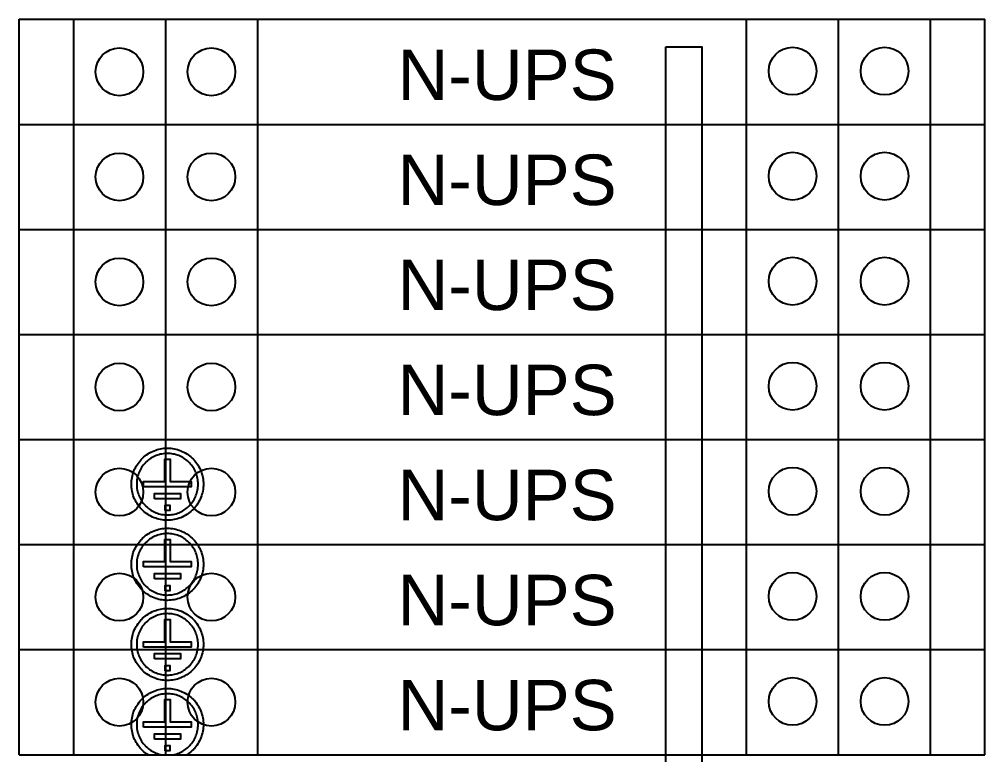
# Paper-space layout '2 DOOR PANEL LAYOUT - A1 Sheet' of a CAD drawing. Extents: x 50 to 825, y 22 to 486.
# Drawn here: x 425.94 to 435.51, y 311.09 to 318.38 of the extents above; entities that cross this region are included whole.
import ezdxf
from ezdxf.enums import TextEntityAlignment as Align

# ---------------------------------------------------------------- set-up
doc = ezdxf.new("R2010")
doc.units = 0
doc.layers.add('N-EQPM', color=3, linetype='Continuous', lineweight=25)
doc.styles.add('_CGS_2-5_NOTES', font='arial.ttf', dxfattribs={"height": 2.5})

psp = doc.layouts.new('2 DOOR PANEL LAYOUT - A1 Sheet')

# ---------------------------------------------------------------- linework, layer by layer
at = {"layer": 'N-EQPM', "ltscale": 10}
for p, q in [((425.9429, 317.339), (425.9429, 318.3801)), ((425.9429, 318.3801), (435.5084, 318.3801)), ((433.1496, 317.339), (433.1496, 318.3801)), ((434.0606, 317.339), (434.0606, 318.3801)), ((434.9716, 317.339), (434.9716, 318.3801)), ((435.5084, 317.339), (435.5084, 318.3801)), ((425.9429, 317.339), (435.5084, 317.339)), ((425.9429, 316.2978), (425.9429, 317.339)), ((425.9429, 317.339), (435.5084, 317.339)), ((433.1496, 316.2978), (433.1496, 317.339)), ((434.0606, 316.2978), (434.0606, 317.339)), ((434.9716, 316.2978), (434.9716, 317.339)), ((435.5084, 316.2978), (435.5084, 317.339)), ((425.9429, 316.2978), (435.5084, 316.2978)), ((425.9429, 315.2567), (425.9429, 316.2978)), ((425.9429, 316.2978), (435.5084, 316.2978)), ((433.1496, 315.2567), (433.1496, 316.2978)), ((434.0606, 315.2567), (434.0606, 316.2978)), ((434.9716, 315.2567), (434.9716, 316.2978)), ((435.5084, 315.2567), (435.5084, 316.2978)), ((425.9429, 315.2567), (435.5084, 315.2567)), ((425.9429, 314.2155), (425.9429, 315.2567)), ((425.9429, 315.2567), (435.5084, 315.2567)), ((433.1496, 314.2155), (433.1496, 315.2567)), ((434.0606, 314.2155), (434.0606, 315.2567)), ((434.9716, 314.2155), (434.9716, 315.2567)), ((435.5084, 314.2155), (435.5084, 315.2567)), ((425.9429, 314.2155), (435.5084, 314.2155)), ((425.9429, 313.1744), (425.9429, 314.2155)), ((425.9429, 314.2155), (435.5084, 314.2155)), ((433.1496, 313.1744), (433.1496, 314.2155)), ((434.0606, 313.1744), (434.0606, 314.2155)), ((434.9716, 313.1744), (434.9716, 314.2155)), ((435.5084, 313.1744), (435.5084, 314.2155)), ((425.9429, 313.1744), (435.5084, 313.1744)), ((425.9429, 312.1333), (425.9429, 313.1744)), ((425.9429, 313.1744), (435.5084, 313.1744)), ((433.1496, 312.1333), (433.1496, 313.1744)), ((434.0606, 312.1333), (434.0606, 313.1744)), ((434.9716, 312.1333), (434.9716, 313.1744)), ((435.5084, 312.1333), (435.5084, 313.1744)), ((425.9429, 311.0921), (425.9429, 312.1333)), ((425.9429, 312.1333), (435.5084, 312.1333)), ((425.9429, 312.1333), (435.5084, 312.1333)), ((433.1496, 311.0921), (433.1496, 312.1333)), ((434.0606, 311.0921), (434.0606, 312.1333)), ((434.9716, 311.0921), (434.9716, 312.1333)), ((435.5084, 311.0921), (435.5084, 312.1333)), ((425.9429, 311.0921), (435.5084, 311.0921))]:
    psp.add_line(p, q, dxfattribs=at)
at = {"layer": 'N-EQPM'}
for p, q in [((426.4798, 318.3801), (426.4798, 317.339)), ((427.3908, 318.3801), (427.3908, 317.339)), ((428.3018, 318.3801), (428.3018, 317.339)), ((426.4798, 317.339), (426.4798, 316.2978)), ((427.3908, 317.339), (427.3908, 316.2978)), ((428.3018, 317.339), (428.3018, 316.2978)), ((426.4798, 316.2978), (426.4798, 315.2567)), ((427.3908, 316.2978), (427.3908, 315.2567)), ((428.3018, 316.2978), (428.3018, 315.2567)), ((426.4798, 315.2567), (426.4798, 314.2155)), ((427.3908, 315.2567), (427.3908, 314.2155)), ((428.3018, 315.2567), (428.3018, 314.2155)), ((426.4798, 314.2155), (426.4798, 313.1744)), ((427.3908, 314.2155), (427.3908, 313.1744)), ((428.3018, 314.2155), (428.3018, 313.1744)), ((426.4798, 313.1744), (426.4798, 312.1333)), ((427.3908, 313.1744), (427.3908, 312.1333)), ((428.3018, 313.1744), (428.3018, 312.1333)), ((426.4798, 312.1333), (426.4798, 311.0921)), ((427.3908, 312.1333), (427.3908, 311.0921)), ((428.3018, 312.1333), (428.3018, 311.0921))]:
    psp.add_line(p, q, dxfattribs=at)
psp.add_lwpolyline([(432.3502, 318.1082), (432.7056, 318.1082), (432.7056, 306.069), (432.3502, 306.069)], close=True, dxfattribs=at)
at = {"layer": 'N-EQPM', "linetype": 'Continuous'}
for points in [[(427.4942, 313.4257), (427.4777, 313.4221), (427.4611, 313.4194), (427.4443, 313.4174), (427.4274, 313.4162), (427.4103, 313.4158), (427.3933, 313.4162), (427.3764, 313.4174), (427.3596, 313.4194), (427.3429, 313.4221), (427.3265, 313.4257), (427.3102, 313.4301), (427.2941, 313.4352), (427.2783, 313.4411), (427.2628, 313.4477), (427.2476, 313.4551), (427.2327, 313.4632), (427.2182, 313.472), (427.2041, 313.4815), (427.1905, 313.4917), (427.1773, 313.5025), (427.1647, 313.514), (427.1526, 313.526), (427.1515, 313.5271), (427.1401, 313.5398), (427.1293, 313.5529), (427.1191, 313.5665), (427.1096, 313.5806), (427.1008, 313.5951), (427.0926, 313.61), (427.0853, 313.6252), (427.0786, 313.6408), (427.0727, 313.6566), (427.0676, 313.6726), (427.0633, 313.6889), (427.0597, 313.7054), (427.0569, 313.722), (427.0549, 313.7388), (427.0537, 313.7558), (427.0533, 313.7728), (427.0537, 313.7898), (427.0549, 313.8067), (427.0569, 313.8235), (427.0597, 313.8402), (427.0633, 313.8567), (427.0676, 313.873), (427.0727, 313.889), (427.0786, 313.9048), (427.0853, 313.9204), (427.0926, 313.9356), (427.1008, 313.9505), (427.1096, 313.965), (427.1191, 313.9791), (427.1293, 313.9927), (427.1401, 314.0059), (427.1515, 314.0185), (427.1526, 314.0197), (427.1647, 314.0317), (427.1774, 314.0432), (427.1905, 314.054), (427.2042, 314.0642), (427.2182, 314.0737), (427.2327, 314.0825), (427.2476, 314.0906), (427.2628, 314.098), (427.2783, 314.1047), (427.2942, 314.1105), (427.3102, 314.1157), (427.3265, 314.12), (427.343, 314.1236), (427.3596, 314.1264), (427.3764, 314.1284), (427.3933, 314.1296), (427.4103, 314.13), (427.4274, 314.1296), (427.4443, 314.1284), (427.4611, 314.1264), (427.4777, 314.1236), (427.4942, 314.12), (427.5104, 314.1157), (427.5265, 314.1105), (427.5423, 314.1047), (427.5578, 314.098), (427.573, 314.0906), (427.5879, 314.0825), (427.6024, 314.0737), (427.6165, 314.0642), (427.6301, 314.054), (427.6433, 314.0432), (427.6559, 314.0317), (427.668, 314.0197), (427.6691, 314.0186), (427.6805, 314.0059), (427.6913, 313.9928), (427.7015, 313.9791), (427.711, 313.965), (427.7198, 313.9505), (427.7279, 313.9356), (427.7353, 313.9204), (427.742, 313.9049), (427.7478, 313.8891), (427.753, 313.873), (427.7573, 313.8567), (427.7609, 313.8402), (427.7637, 313.8235), (427.7657, 313.8067), (427.7669, 313.7898), (427.7673, 313.7728), (427.7669, 313.7557), (427.7657, 313.7388), (427.7637, 313.722), (427.7609, 313.7054), (427.7573, 313.6889), (427.753, 313.6726), (427.7478, 313.6565), (427.742, 313.6407), (427.7353, 313.6252), (427.7279, 313.61), (427.7198, 313.5951), (427.711, 313.5806), (427.7015, 313.5665), (427.6913, 313.5529), (427.6805, 313.5397), (427.6691, 313.5271), (427.668, 313.526), (427.6559, 313.514), (427.6433, 313.5025), (427.6302, 313.4917), (427.6165, 313.4815), (427.6024, 313.472), (427.5879, 313.4632), (427.5731, 313.4551), (427.5579, 313.4477), (427.5423, 313.4411), (427.5265, 313.4352), (427.5105, 313.4301)], [(427.4957, 313.4806), (427.5094, 313.485), (427.5229, 313.49), (427.5362, 313.4957), (427.5492, 313.502), (427.5618, 313.5089), (427.5742, 313.5164), (427.5862, 313.5245), (427.5978, 313.5332), (427.6091, 313.5424), (427.6198, 313.5522), (427.6301, 313.5625), (427.631, 313.5633), (427.6407, 313.5741), (427.65, 313.5853), (427.6587, 313.597), (427.6668, 313.609), (427.6743, 313.6213), (427.6812, 313.634), (427.6875, 313.647), (427.6932, 313.6602), (427.6982, 313.6737), (427.7026, 313.6874), (427.7063, 313.7013), (427.7093, 313.7153), (427.7117, 313.7295), (427.7134, 313.7438), (427.7144, 313.7583), (427.7148, 313.7728), (427.7144, 313.7873), (427.7134, 313.8018), (427.7117, 313.8161), (427.7093, 313.8303), (427.7063, 313.8444), (427.7026, 313.8583), (427.6982, 313.872), (427.6932, 313.8855), (427.6875, 313.8988), (427.6812, 313.9118), (427.6743, 313.9245), (427.6668, 313.9368), (427.6587, 313.9489), (427.65, 313.9605), (427.6408, 313.9717), (427.631, 313.9825), (427.6301, 313.9835), (427.6198, 313.9938), (427.609, 314.0036), (427.5978, 314.0128), (427.5861, 314.0215), (427.5741, 314.0296), (427.5618, 314.0371), (427.5491, 314.044), (427.5361, 314.0503), (427.5229, 314.056), (427.5094, 314.061), (427.4957, 314.0654), (427.4818, 314.0691), (427.4678, 314.0721), (427.4536, 314.0745), (427.4393, 314.0762), (427.4248, 314.0772), (427.4103, 314.0776), (427.3958, 314.0772), (427.3814, 314.0762), (427.3671, 314.0745), (427.3529, 314.0721), (427.3388, 314.0691), (427.3249, 314.0654), (427.3113, 314.061), (427.2978, 314.056), (427.2845, 314.0503), (427.2715, 314.044), (427.2589, 314.0371), (427.2465, 314.0296), (427.2345, 314.0215), (427.2229, 314.0128), (427.2116, 314.0036), (427.2009, 313.9938), (427.1905, 313.9835), (427.1896, 313.9825), (427.1798, 313.9717), (427.1706, 313.9605), (427.1619, 313.9488), (427.1538, 313.9368), (427.1463, 313.9244), (427.1393, 313.9117), (427.1331, 313.8987), (427.1274, 313.8855), (427.1224, 313.872), (427.118, 313.8583), (427.1143, 313.8444), (427.1112, 313.8303), (427.1089, 313.8161), (427.1072, 313.8017), (427.1061, 313.7873), (427.1058, 313.7728), (427.1061, 313.7583), (427.1072, 313.7439), (427.1089, 313.7295), (427.1112, 313.7154), (427.1143, 313.7013), (427.118, 313.6874), (427.1224, 313.6737), (427.1274, 313.6603), (427.1331, 313.647), (427.1394, 313.634), (427.1463, 313.6214), (427.1538, 313.609), (427.1619, 313.597), (427.1706, 313.5854), (427.1798, 313.5741), (427.1896, 313.5634), (427.1905, 313.5625), (427.2008, 313.5522), (427.2116, 313.5424), (427.2228, 313.5332), (427.2344, 313.5245), (427.2464, 313.5164), (427.2588, 313.5089), (427.2715, 313.502), (427.2845, 313.4957), (427.2977, 313.49), (427.3112, 313.485), (427.3249, 313.4806), (427.3388, 313.4769), (427.3529, 313.4739), (427.3671, 313.4715), (427.3814, 313.4698), (427.3958, 313.4688), (427.4103, 313.4684), (427.4249, 313.4688), (427.4393, 313.4698), (427.4536, 313.4715), (427.4678, 313.4739), (427.4819, 313.4769)], [(427.175, 313.7465), (427.175, 313.7994), (427.384, 313.7994), (427.384, 314.0199), (427.4367, 314.0199), (427.4367, 313.7994), (427.6457, 313.7994), (427.6457, 313.7465)], [(427.281, 313.629), (427.281, 313.6818), (427.5399, 313.6818), (427.5399, 313.629)], [(427.3869, 313.5113), (427.3869, 313.5637), (427.4339, 313.5637), (427.4339, 313.5113)], [(427.4942, 312.6318), (427.4777, 312.6283), (427.4611, 312.6255), (427.4443, 312.6235), (427.4274, 312.6223), (427.4103, 312.6219), (427.3933, 312.6223), (427.3764, 312.6235), (427.3596, 312.6255), (427.3429, 312.6283), (427.3265, 312.6318), (427.3102, 312.6362), (427.2941, 312.6413), (427.2783, 312.6472), (427.2628, 312.6538), (427.2476, 312.6612), (427.2327, 312.6693), (427.2182, 312.6781), (427.2041, 312.6877), (427.1905, 312.6978), (427.1773, 312.7087), (427.1647, 312.7201), (427.1526, 312.7321), (427.1515, 312.7332), (427.1401, 312.7459), (427.1293, 312.759), (427.1191, 312.7727), (427.1096, 312.7868), (427.1008, 312.8013), (427.0926, 312.8161), (427.0853, 312.8314), (427.0786, 312.8469), (427.0727, 312.8627), (427.0676, 312.8788), (427.0633, 312.8951), (427.0597, 312.9115), (427.0569, 312.9282), (427.0549, 312.945), (427.0537, 312.9619), (427.0533, 312.9789), (427.0537, 312.9959), (427.0549, 313.0129), (427.0569, 313.0297), (427.0597, 313.0463), (427.0633, 313.0628), (427.0676, 313.0791), (427.0727, 313.0952), (427.0786, 313.111), (427.0853, 313.1265), (427.0926, 313.1417), (427.1008, 313.1566), (427.1096, 313.1711), (427.1191, 313.1852), (427.1293, 313.1989), (427.1401, 313.212), (427.1515, 313.2247), (427.1526, 313.2258), (427.1647, 313.2379), (427.1774, 313.2493), (427.1905, 313.2601), (427.2042, 313.2703), (427.2182, 313.2798), (427.2327, 313.2887), (427.2476, 313.2968), (427.2628, 313.3041), (427.2783, 313.3108), (427.2942, 313.3167), (427.3102, 313.3218), (427.3265, 313.3261), (427.343, 313.3297), (427.3596, 313.3325), (427.3764, 313.3345), (427.3933, 313.3357), (427.4103, 313.3361), (427.4274, 313.3357), (427.4443, 313.3345), (427.4611, 313.3325), (427.4777, 313.3297), (427.4942, 313.3261), (427.5104, 313.3218), (427.5265, 313.3167), (427.5423, 313.3108), (427.5578, 313.3042), (427.573, 313.2968), (427.5879, 313.2887), (427.6024, 313.2798), (427.6165, 313.2703), (427.6301, 313.2602), (427.6433, 313.2493), (427.6559, 313.2379), (427.668, 313.2258), (427.6691, 313.2247), (427.6805, 313.2121), (427.6913, 313.1989), (427.7015, 313.1853), (427.711, 313.1712), (427.7198, 313.1567), (427.7279, 313.1418), (427.7353, 313.1266), (427.742, 313.111), (427.7478, 313.0952), (427.753, 313.0791), (427.7573, 313.0628), (427.7609, 313.0463), (427.7637, 313.0297), (427.7657, 313.0129), (427.7669, 312.9959), (427.7673, 312.9789), (427.7669, 312.9619), (427.7657, 312.945), (427.7637, 312.9282), (427.7609, 312.9115), (427.7573, 312.895), (427.753, 312.8787), (427.7478, 312.8627), (427.742, 312.8469), (427.7353, 312.8313), (427.7279, 312.8161), (427.7198, 312.8012), (427.711, 312.7867), (427.7015, 312.7726), (427.6913, 312.759), (427.6805, 312.7459), (427.6691, 312.7332), (427.668, 312.7321), (427.6559, 312.7201), (427.6433, 312.7086), (427.6302, 312.6978), (427.6165, 312.6876), (427.6024, 312.6781), (427.5879, 312.6693), (427.5731, 312.6612), (427.5579, 312.6538), (427.5423, 312.6472), (427.5265, 312.6413), (427.5105, 312.6362)], [(427.4957, 312.6867), (427.5094, 312.6911), (427.5229, 312.6961), (427.5362, 312.7018), (427.5492, 312.7081), (427.5618, 312.715), (427.5742, 312.7225), (427.5862, 312.7306), (427.5978, 312.7393), (427.6091, 312.7486), (427.6198, 312.7583), (427.6301, 312.7686), (427.631, 312.7695), (427.6407, 312.7802), (427.65, 312.7915), (427.6587, 312.8031), (427.6668, 312.8151), (427.6743, 312.8275), (427.6812, 312.8401), (427.6875, 312.8531), (427.6932, 312.8664), (427.6982, 312.8799), (427.7026, 312.8935), (427.7063, 312.9074), (427.7093, 312.9215), (427.7117, 312.9357), (427.7134, 312.95), (427.7144, 312.9644), (427.7148, 312.9789), (427.7144, 312.9934), (427.7134, 313.0079), (427.7117, 313.0222), (427.7093, 313.0364), (427.7063, 313.0505), (427.7026, 313.0644), (427.6982, 313.0781), (427.6932, 313.0916), (427.6875, 313.1049), (427.6812, 313.1179), (427.6743, 313.1306), (427.6668, 313.143), (427.6587, 313.155), (427.65, 313.1666), (427.6408, 313.1779), (427.631, 313.1886), (427.6301, 313.1897), (427.6198, 313.1999), (427.609, 313.2097), (427.5978, 313.2189), (427.5861, 313.2276), (427.5741, 313.2357), (427.5618, 313.2432), (427.5491, 313.2502), (427.5361, 313.2565), (427.5229, 313.2621), (427.5094, 313.2671), (427.4957, 313.2715), (427.4818, 313.2752), (427.4678, 313.2783), (427.4536, 313.2806), (427.4393, 313.2823), (427.4248, 313.2834), (427.4103, 313.2837), (427.3958, 313.2834), (427.3814, 313.2823), (427.3671, 313.2806), (427.3529, 313.2783), (427.3388, 313.2752), (427.3249, 313.2715), (427.3113, 313.2671), (427.2978, 313.2621), (427.2845, 313.2564), (427.2715, 313.2502), (427.2589, 313.2432), (427.2465, 313.2357), (427.2345, 313.2276), (427.2229, 313.2189), (427.2116, 313.2097), (427.2009, 313.1999), (427.1905, 313.1896), (427.1896, 313.1886), (427.1798, 313.1778), (427.1706, 313.1666), (427.1619, 313.155), (427.1538, 313.1429), (427.1463, 313.1306), (427.1393, 313.1179), (427.1331, 313.1049), (427.1274, 313.0916), (427.1224, 313.0781), (427.118, 313.0644), (427.1143, 313.0505), (427.1112, 313.0364), (427.1089, 313.0222), (427.1072, 313.0079), (427.1061, 312.9934), (427.1058, 312.9789), (427.1061, 312.9644), (427.1072, 312.95), (427.1089, 312.9357), (427.1112, 312.9215), (427.1143, 312.9074), (427.118, 312.8936), (427.1224, 312.8799), (427.1274, 312.8664), (427.1331, 312.8532), (427.1394, 312.8402), (427.1463, 312.8275), (427.1538, 312.8151), (427.1619, 312.8031), (427.1706, 312.7915), (427.1798, 312.7803), (427.1896, 312.7695), (427.1905, 312.7686), (427.2008, 312.7583), (427.2116, 312.7486), (427.2228, 312.7393), (427.2344, 312.7306), (427.2464, 312.7225), (427.2588, 312.715), (427.2715, 312.7081), (427.2845, 312.7018), (427.2977, 312.6961), (427.3112, 312.6911), (427.3249, 312.6867), (427.3388, 312.683), (427.3529, 312.68), (427.3671, 312.6776), (427.3814, 312.6759), (427.3958, 312.6749), (427.4103, 312.6745), (427.4249, 312.6749), (427.4393, 312.6759), (427.4536, 312.6776), (427.4678, 312.68), (427.4819, 312.683)], [(427.175, 312.9527), (427.175, 313.0055), (427.384, 313.0055), (427.384, 313.2261), (427.4367, 313.2261), (427.4367, 313.0055), (427.6457, 313.0055), (427.6457, 312.9527)], [(427.281, 312.8351), (427.281, 312.888), (427.5399, 312.888), (427.5399, 312.8351)], [(427.3869, 312.7174), (427.3869, 312.7698), (427.4339, 312.7698), (427.4339, 312.7174)], [(427.4942, 311.838), (427.4777, 311.8344), (427.4611, 311.8316), (427.4443, 311.8296), (427.4274, 311.8284), (427.4103, 311.828), (427.3933, 311.8284), (427.3764, 311.8296), (427.3596, 311.8316), (427.3429, 311.8344), (427.3265, 311.838), (427.3102, 311.8423), (427.2941, 311.8474), (427.2783, 311.8533), (427.2628, 311.86), (427.2476, 311.8673), (427.2327, 311.8755), (427.2182, 311.8843), (427.2041, 311.8938), (427.1905, 311.904), (427.1773, 311.9148), (427.1647, 311.9262), (427.1526, 311.9383), (427.1515, 311.9394), (427.1401, 311.952), (427.1293, 311.9652), (427.1191, 311.9788), (427.1096, 311.9929), (427.1008, 312.0074), (427.0926, 312.0223), (427.0853, 312.0375), (427.0786, 312.053), (427.0727, 312.0688), (427.0676, 312.0849), (427.0633, 312.1012), (427.0597, 312.1177), (427.0569, 312.1343), (427.0549, 312.1511), (427.0537, 312.168), (427.0533, 312.185), (427.0537, 312.2021), (427.0549, 312.219), (427.0569, 312.2358), (427.0597, 312.2524), (427.0633, 312.2689), (427.0676, 312.2852), (427.0727, 312.3013), (427.0786, 312.3171), (427.0853, 312.3327), (427.0926, 312.3479), (427.1008, 312.3628), (427.1096, 312.3773), (427.1191, 312.3914), (427.1293, 312.405), (427.1401, 312.4182), (427.1515, 312.4308), (427.1526, 312.432), (427.1647, 312.444), (427.1774, 312.4555), (427.1905, 312.4663), (427.2042, 312.4765), (427.2182, 312.486), (427.2327, 312.4948), (427.2476, 312.5029), (427.2628, 312.5103), (427.2783, 312.5169), (427.2942, 312.5228), (427.3102, 312.5279), (427.3265, 312.5323), (427.343, 312.5358), (427.3596, 312.5386), (427.3764, 312.5406), (427.3933, 312.5418), (427.4103, 312.5422), (427.4274, 312.5418), (427.4443, 312.5406), (427.4611, 312.5386), (427.4777, 312.5358), (427.4942, 312.5323), (427.5104, 312.5279), (427.5265, 312.5228), (427.5423, 312.5169), (427.5578, 312.5103), (427.573, 312.5029), (427.5879, 312.4948), (427.6024, 312.486), (427.6165, 312.4765), (427.6301, 312.4663), (427.6433, 312.4555), (427.6559, 312.444), (427.668, 312.432), (427.6691, 312.4308), (427.6805, 312.4182), (427.6913, 312.405), (427.7015, 312.3914), (427.711, 312.3773), (427.7198, 312.3628), (427.7279, 312.3479), (427.7353, 312.3327), (427.742, 312.3171), (427.7478, 312.3013), (427.753, 312.2852), (427.7573, 312.269), (427.7609, 312.2525), (427.7637, 312.2358), (427.7657, 312.219), (427.7669, 312.2021), (427.7673, 312.185), (427.7669, 312.168), (427.7657, 312.1511), (427.7637, 312.1343), (427.7609, 312.1176), (427.7573, 312.1012), (427.753, 312.0849), (427.7478, 312.0688), (427.742, 312.053), (427.7353, 312.0375), (427.7279, 312.0222), (427.7198, 312.0074), (427.711, 311.9929), (427.7015, 311.9788), (427.6913, 311.9651), (427.6805, 311.952), (427.6691, 311.9393), (427.668, 311.9383), (427.6559, 311.9262), (427.6433, 311.9148), (427.6302, 311.904), (427.6165, 311.8938), (427.6024, 311.8843), (427.5879, 311.8755), (427.5731, 311.8673), (427.5579, 311.86), (427.5423, 311.8533), (427.5265, 311.8474), (427.5105, 311.8423)], [(427.4957, 311.8929), (427.5094, 311.8972), (427.5229, 311.9023), (427.5362, 311.9079), (427.5492, 311.9142), (427.5618, 311.9211), (427.5742, 311.9287), (427.5862, 311.9368), (427.5978, 311.9455), (427.6091, 311.9547), (427.6198, 311.9644), (427.6301, 311.9747), (427.631, 311.9756), (427.6407, 311.9864), (427.65, 311.9976), (427.6587, 312.0092), (427.6668, 312.0212), (427.6743, 312.0336), (427.6812, 312.0463), (427.6875, 312.0593), (427.6932, 312.0725), (427.6982, 312.086), (427.7026, 312.0997), (427.7063, 312.1136), (427.7093, 312.1276), (427.7117, 312.1418), (427.7134, 312.1561), (427.7144, 312.1705), (427.7148, 312.185), (427.7144, 312.1996), (427.7134, 312.214), (427.7117, 312.2284), (427.7093, 312.2426), (427.7063, 312.2566), (427.7026, 312.2706), (427.6982, 312.2843), (427.6932, 312.2978), (427.6875, 312.311), (427.6812, 312.324), (427.6743, 312.3367), (427.6668, 312.3491), (427.6587, 312.3611), (427.65, 312.3728), (427.6408, 312.384), (427.631, 312.3948), (427.6301, 312.3958), (427.6198, 312.4061), (427.609, 312.4158), (427.5978, 312.4251), (427.5861, 312.4337), (427.5741, 312.4419), (427.5618, 312.4494), (427.5491, 312.4563), (427.5361, 312.4626), (427.5229, 312.4682), (427.5094, 312.4733), (427.4957, 312.4776), (427.4818, 312.4813), (427.4678, 312.4844), (427.4536, 312.4868), (427.4393, 312.4885), (427.4248, 312.4895), (427.4103, 312.4898), (427.3958, 312.4895), (427.3814, 312.4885), (427.3671, 312.4868), (427.3529, 312.4844), (427.3388, 312.4813), (427.3249, 312.4776), (427.3113, 312.4733), (427.2978, 312.4682), (427.2845, 312.4626), (427.2715, 312.4563), (427.2589, 312.4494), (427.2465, 312.4418), (427.2345, 312.4337), (427.2229, 312.4251), (427.2116, 312.4158), (427.2009, 312.406), (427.1905, 312.3958), (427.1896, 312.3947), (427.1798, 312.384), (427.1706, 312.3727), (427.1619, 312.3611), (427.1538, 312.3491), (427.1463, 312.3367), (427.1393, 312.324), (427.1331, 312.311), (427.1274, 312.2977), (427.1224, 312.2842), (427.118, 312.2705), (427.1143, 312.2566), (427.1112, 312.2426), (427.1089, 312.2283), (427.1072, 312.214), (427.1061, 312.1996), (427.1058, 312.185), (427.1061, 312.1705), (427.1072, 312.1561), (427.1089, 312.1418), (427.1112, 312.1276), (427.1143, 312.1136), (427.118, 312.0997), (427.1224, 312.086), (427.1274, 312.0725), (427.1331, 312.0593), (427.1394, 312.0463), (427.1463, 312.0336), (427.1538, 312.0213), (427.1619, 312.0093), (427.1706, 311.9976), (427.1798, 311.9864), (427.1896, 311.9756), (427.1905, 311.9747), (427.2008, 311.9645), (427.2116, 311.9547), (427.2228, 311.9455), (427.2344, 311.9368), (427.2464, 311.9287), (427.2588, 311.9211), (427.2715, 311.9142), (427.2845, 311.9079), (427.2977, 311.9023), (427.3112, 311.8972), (427.3249, 311.8929), (427.3388, 311.8892), (427.3529, 311.8861), (427.3671, 311.8837), (427.3814, 311.882), (427.3958, 311.881), (427.4103, 311.8807), (427.4249, 311.881), (427.4393, 311.882), (427.4536, 311.8837), (427.4678, 311.8861), (427.4819, 311.8892)], [(427.175, 312.1588), (427.175, 312.2116), (427.384, 312.2116), (427.384, 312.4322), (427.4367, 312.4322), (427.4367, 312.2116), (427.6457, 312.2116), (427.6457, 312.1588)], [(427.281, 312.0413), (427.281, 312.0941), (427.5399, 312.0941), (427.5399, 312.0413)], [(427.3869, 311.9236), (427.3869, 311.976), (427.4339, 311.976), (427.4339, 311.9236)], [(427.175, 311.3649), (427.175, 311.4178), (427.384, 311.4178), (427.384, 311.6383), (427.4367, 311.6383), (427.4367, 311.4178), (427.6457, 311.4178), (427.6457, 311.3649)], [(427.281, 311.2474), (427.281, 311.3002), (427.5399, 311.3002), (427.5399, 311.2474)], [(427.3869, 311.1297), (427.3869, 311.1821), (427.4339, 311.1821), (427.4339, 311.1297)]]:
    psp.add_lwpolyline(points, close=True, dxfattribs=at)
for points in [[(427.2182, 311.0904), (427.2041, 311.0999), (427.1905, 311.1101), (427.1773, 311.1209), (427.1647, 311.1324), (427.1526, 311.1444), (427.1515, 311.1455), (427.1401, 311.1581), (427.1293, 311.1713), (427.1191, 311.1849), (427.1096, 311.199), (427.1008, 311.2135), (427.0926, 311.2284), (427.0853, 311.2436), (427.0786, 311.2592), (427.0727, 311.275), (427.0676, 311.291), (427.0633, 311.3073), (427.0597, 311.3238), (427.0569, 311.3404), (427.0549, 311.3572), (427.0537, 311.3741), (427.0533, 311.3912), (427.0537, 311.4082), (427.0549, 311.4251), (427.0569, 311.4419), (427.0597, 311.4586), (427.0633, 311.4751), (427.0676, 311.4914), (427.0727, 311.5074), (427.0786, 311.5232), (427.0853, 311.5388), (427.0926, 311.554), (427.1008, 311.5689), (427.1096, 311.5834), (427.1191, 311.5975), (427.1293, 311.6111), (427.1401, 311.6243), (427.1515, 311.6369), (427.1526, 311.6381), (427.1647, 311.6501), (427.1774, 311.6616), (427.1905, 311.6724), (427.2042, 311.6826), (427.2182, 311.6921), (427.2327, 311.7009), (427.2476, 311.709), (427.2628, 311.7164), (427.2783, 311.7231), (427.2942, 311.7289), (427.3102, 311.7341), (427.3265, 311.7384), (427.343, 311.742), (427.3596, 311.7448), (427.3764, 311.7468), (427.3933, 311.748), (427.4103, 311.7484), (427.4274, 311.748), (427.4443, 311.7468), (427.4611, 311.7448), (427.4777, 311.742), (427.4942, 311.7384), (427.5104, 311.7341), (427.5265, 311.7289), (427.5423, 311.7231), (427.5578, 311.7164), (427.573, 311.709), (427.5879, 311.7009), (427.6024, 311.6921), (427.6165, 311.6826), (427.6301, 311.6724), (427.6433, 311.6616), (427.6559, 311.6501), (427.668, 311.6381), (427.6691, 311.637), (427.6805, 311.6243), (427.6913, 311.6112), (427.7015, 311.5975), (427.711, 311.5834), (427.7198, 311.5689), (427.7279, 311.554), (427.7353, 311.5388), (427.742, 311.5233), (427.7478, 311.5075), (427.753, 311.4914), (427.7573, 311.4751), (427.7609, 311.4586), (427.7637, 311.4419), (427.7657, 311.4251), (427.7669, 311.4082), (427.7673, 311.3912), (427.7669, 311.3741), (427.7657, 311.3572), (427.7637, 311.3404), (427.7609, 311.3238), (427.7573, 311.3073), (427.753, 311.291), (427.7478, 311.2749), (427.742, 311.2591), (427.7353, 311.2436), (427.7279, 311.2284), (427.7198, 311.2135), (427.711, 311.199), (427.7015, 311.1849), (427.6913, 311.1713), (427.6805, 311.1581), (427.6691, 311.1455), (427.668, 311.1444), (427.6559, 311.1324), (427.6433, 311.1209), (427.6302, 311.1101), (427.6165, 311.0999), (427.6024, 311.0904)], [(427.4536, 311.0899), (427.4678, 311.0923), (427.4819, 311.0953), (427.4957, 311.099), (427.5094, 311.1034), (427.5229, 311.1084), (427.5362, 311.1141), (427.5492, 311.1204), (427.5618, 311.1273), (427.5742, 311.1348), (427.5862, 311.1429), (427.5978, 311.1516), (427.6091, 311.1608), (427.6198, 311.1706), (427.6301, 311.1808), (427.631, 311.1817), (427.6407, 311.1925), (427.65, 311.2037), (427.6587, 311.2153), (427.6668, 311.2274), (427.6743, 311.2397), (427.6812, 311.2524), (427.6875, 311.2654), (427.6932, 311.2786), (427.6982, 311.2921), (427.7026, 311.3058), (427.7063, 311.3197), (427.7093, 311.3337), (427.7117, 311.3479), (427.7134, 311.3622), (427.7144, 311.3767), (427.7148, 311.3912), (427.7144, 311.4057), (427.7134, 311.4202), (427.7117, 311.4345), (427.7093, 311.4487), (427.7063, 311.4628), (427.7026, 311.4767), (427.6982, 311.4904), (427.6932, 311.5039), (427.6875, 311.5172), (427.6812, 311.5302), (427.6743, 311.5429), (427.6668, 311.5552), (427.6587, 311.5673), (427.65, 311.5789), (427.6408, 311.5901), (427.631, 311.6009), (427.6301, 311.6019), (427.6198, 311.6122), (427.609, 311.622), (427.5978, 311.6312), (427.5861, 311.6399), (427.5741, 311.648), (427.5618, 311.6555), (427.5491, 311.6624), (427.5361, 311.6687), (427.5229, 311.6744), (427.5094, 311.6794), (427.4957, 311.6838), (427.4818, 311.6875), (427.4678, 311.6905), (427.4536, 311.6929), (427.4393, 311.6946), (427.4248, 311.6956), (427.4103, 311.696), (427.3958, 311.6956), (427.3814, 311.6946), (427.3671, 311.6929), (427.3529, 311.6905), (427.3388, 311.6875), (427.3249, 311.6838), (427.3113, 311.6794), (427.2978, 311.6744), (427.2845, 311.6687), (427.2715, 311.6624), (427.2589, 311.6555), (427.2465, 311.648), (427.2345, 311.6399), (427.2229, 311.6312), (427.2116, 311.6219), (427.2009, 311.6122), (427.1905, 311.6019), (427.1896, 311.6009), (427.1798, 311.5901), (427.1706, 311.5789), (427.1619, 311.5672), (427.1538, 311.5552), (427.1463, 311.5428), (427.1393, 311.5301), (427.1331, 311.5171), (427.1274, 311.5039), (427.1224, 311.4904), (427.118, 311.4767), (427.1143, 311.4628), (427.1112, 311.4487), (427.1089, 311.4345), (427.1072, 311.4201), (427.1061, 311.4057), (427.1058, 311.3912), (427.1061, 311.3767), (427.1072, 311.3623), (427.1089, 311.3479), (427.1112, 311.3338), (427.1143, 311.3197), (427.118, 311.3058), (427.1224, 311.2921), (427.1274, 311.2787), (427.1331, 311.2654), (427.1394, 311.2524), (427.1463, 311.2398), (427.1538, 311.2274), (427.1619, 311.2154), (427.1706, 311.2038), (427.1798, 311.1925), (427.1896, 311.1818), (427.1905, 311.1809), (427.2008, 311.1706), (427.2116, 311.1608), (427.2228, 311.1516), (427.2344, 311.1429), (427.2464, 311.1348), (427.2588, 311.1273), (427.2715, 311.1204), (427.2845, 311.1141), (427.2977, 311.1084), (427.3112, 311.1034), (427.3249, 311.099), (427.3388, 311.0953), (427.3529, 311.0923), (427.3671, 311.0899)]]:
    psp.add_lwpolyline(points, dxfattribs=at)
at = {"layer": 'N-EQPM'}
for centre in [(426.9353, 317.8595), (427.8463, 317.8595), (433.6051, 317.867), (434.5161, 317.867), (426.9353, 316.8184), (427.8463, 316.8184), (433.6051, 316.8258), (434.5161, 316.8258), (426.9353, 315.7773), (427.8463, 315.7773), (433.6051, 315.7847), (434.5161, 315.7847), (426.9353, 314.7361), (427.8463, 314.7361), (433.6051, 314.7436), (434.5161, 314.7436), (433.6051, 313.7024), (434.5161, 313.7024), (426.9353, 313.695), (427.8463, 313.695), (426.9353, 312.6538), (427.8463, 312.6538), (433.6051, 312.6613), (434.5161, 312.6613), (426.9353, 311.6127), (427.8463, 311.6127), (433.6051, 311.6202), (434.5161, 311.6202)]:
    psp.add_circle(centre, 0.2365, dxfattribs=at)

# ---------------------------------------------------------------- texts
at = {"layer": 'N-EQPM', "style": '_CGS_2-5_NOTES'}
for p in [(430.776, 317.8306), (430.776, 316.7895), (430.776, 315.7483), (430.776, 314.7072), (430.776, 313.6661), (430.776, 312.6249), (430.776, 311.5838)]:
    psp.add_text('N-UPS', height=0.5, dxfattribs=at).set_placement(p, align=Align.MIDDLE_CENTER)

doc.saveas('drawing.dxf')
